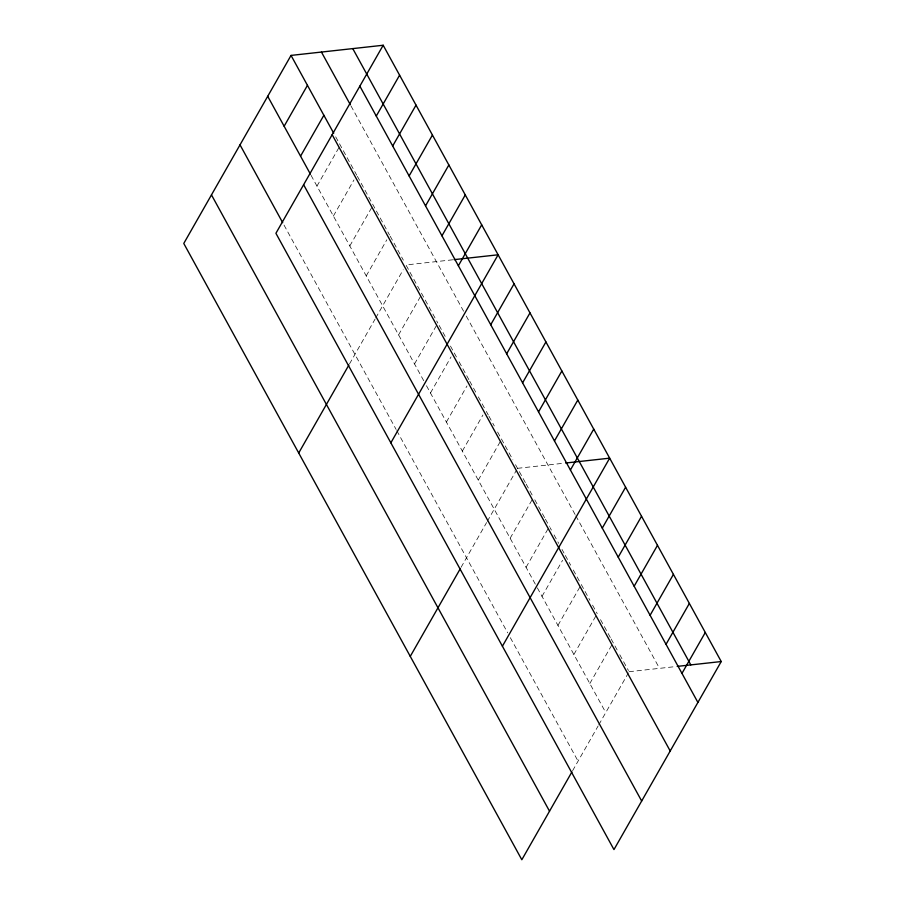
<?xml version="1.0" encoding="UTF-8"?>
<svg xmlns="http://www.w3.org/2000/svg" width="905" height="905" viewBox="0 0 905 905"><rect width="100%" height="100%" fill="white"/><g stroke="black" fill="none" stroke-linecap="round" stroke-linejoin="round"><path stroke-width="0.68" stroke-dasharray="4.53 3.39" d="M316.976 186.091L339.601 146.406M333.391 216.024L353.968 179.948M349.805 245.968L372.441 206.283M366.231 275.901L386.808 239.825M349.511 363.923L375.032 319.182M375.722 317.972L403.223 269.758M398.585 334.884L421.221 295.2M414.524 363.946L437.16 324.262M430.463 392.996L451.041 356.921M446.403 422.047L466.969 385.971M462.331 451.097L482.908 415.033M478.27 480.159L501.596 439.276M461.075 567.299L486.585 522.57M487.286 521.348L516.155 470.736M510.149 538.26L532.785 498.587M526.077 567.322L548.713 527.638M542.016 596.372L562.593 560.297M557.955 625.423L580.591 585.75M573.894 654.485L596.531 614.8M589.834 683.535L612.459 643.851M572.627 770.687L598.148 725.946M598.839 724.735L628.398 672.901M452.726 259.792L405.972 264.95L437.839 323.051M517.524 468.326L564.279 463.168M629.088 671.702L675.843 666.555M350.993 105.942L463.598 311.23M466.256 316.071L575.161 514.606M575.829 515.816L659.496 668.354M335.698 136.825L356.706 175.14M357.373 176.339L389.546 235.017M390.202 236.205L403.347 260.154M439.174 325.472L446.482 338.798M450.464 346.061L456.437 356.955M459.095 361.796L469.05 379.953M469.718 381.163L475.691 392.057M478.349 396.899L485.657 410.214M486.313 411.424L488.315 415.056M488.972 416.266L494.288 425.95M497.603 432.013L512.875 459.853M515.533 464.695L525.5 482.851M526.156 484.062L533.464 497.377M534.798 499.798L544.753 517.954M545.421 519.165L549.403 526.439M550.07 527.649L551.394 530.07M554.052 534.912L558.702 543.385M562.016 549.437L564.007 553.068M565.342 555.489L570.648 565.173M573.306 570.014L580.614 583.329M581.27 584.54L589.913 600.275M592.56 605.117L597.21 613.601M600.535 619.654L610.49 637.81M611.158 639.021L617.131 649.914M619.789 654.756L628.421 670.492M311.06 175.321L423.823 380.892M426.481 385.734L536.71 586.689M537.366 587.899L605.762 712.586M284.012 225.074L396.119 429.456M396.786 430.667L507.682 632.833M510.33 637.674L578.069 761.15"/><path stroke-width="1.36" d="M383.177 45.25L275.912 233.298L613.963 849.591L721.228 661.544L383.177 45.25L291.037 55.409L183.772 243.456L521.823 859.75L571.949 771.875M284.136 126.225L307.451 85.342M300.551 156.158L323.877 115.274M376.276 116.066L399.591 75.183M392.691 145.999L416.017 105.116M409.117 175.943L432.432 135.049M425.531 205.876L448.857 164.993M298.707 452.998L348.832 365.122M441.957 235.809L465.272 194.926M458.371 265.742L481.698 224.859M390.847 442.839L498.112 254.791L454.084 259.645M490.725 324.737L514.051 283.842M506.664 353.787L529.991 312.904M522.604 382.838L545.919 341.954M538.543 411.888L561.858 371.005M410.27 656.374L460.396 568.498M554.471 440.95L577.797 400.067M570.41 470L593.737 429.117M502.411 646.215L609.665 458.168L565.648 463.021M602.289 528.113L625.604 487.229M618.228 557.163L641.543 516.28M634.156 586.214L657.483 545.33M650.095 615.276L673.422 574.381M666.035 644.326L689.35 603.443M681.974 673.377L705.289 632.493M677.2 666.397L721.228 661.544M352.769 48.599L690.82 664.904M359.851 86.133L697.902 702.438M321.433 52.049L350.337 104.742M291.037 55.409L333.719 133.239M332.158 134.698L670.209 750.992M267.71 96.292L310.404 174.122M303.616 184.733L641.668 801.027M240.017 144.857L282.699 222.687M211.476 194.892L549.527 811.185"/></g></svg>
